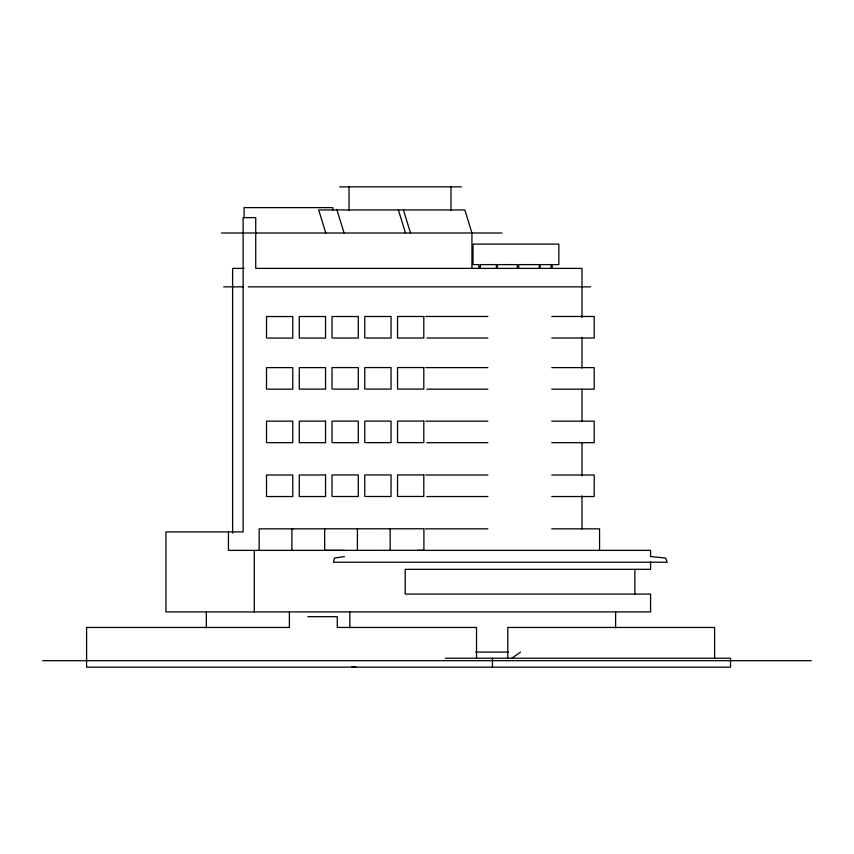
<?xml version="1.0" encoding="UTF-8"?>
<svg xmlns="http://www.w3.org/2000/svg" width="854" height="854" viewBox="0 0 854 854"><rect width="100%" height="100%" fill="white"/><g stroke="black" fill="none" stroke-linecap="round" stroke-linejoin="round"><path stroke-width="1.28" d="M511.866 658.22L520.513 652.072M344.397 556.53L334.469 558.068L333.487 562.231L667.177 562.231L665.682 558.068L650.577 556.53L650.577 550.382L417.787 550.382M339.721 186.855L461.352 186.855M221.464 233.003L501.981 233.003M244.159 268.391L232.608 268.391L232.608 533.077M223.673 286.848L243.112 286.848M248.268 286.848L590.754 286.848M425.73 316.46L487.901 316.46M551.759 316.46L594.203 316.46L594.203 338.003L551.759 338.003M267.676 338.077L292.783 338.077L292.783 316.546L266.512 316.546L266.512 338.077M333.177 338.045L358.296 338.045L358.296 316.514L332.025 316.514L332.025 338.045M365.939 338.035L391.047 338.035L391.047 316.492L364.775 316.492L364.775 338.035M426.883 338.003L487.901 338.003M425.73 367.615L487.901 367.615M551.759 367.615L594.203 367.615L594.203 389.157L551.759 389.157M267.676 389.157L292.783 389.157L292.783 367.615L266.512 367.615L266.512 389.157M333.177 389.125L358.296 389.125L358.296 367.583L332.025 367.583L332.025 389.125M365.939 389.104L391.047 389.104L391.047 367.572L364.775 367.572L364.775 389.104M426.883 389.157L487.901 389.157M425.73 421.15L487.901 421.15M551.759 421.15L594.203 421.15L594.203 442.692L551.759 442.692M267.676 442.692L292.783 442.692L292.783 421.15L266.512 421.15L266.512 442.692M333.177 442.66L358.296 442.66L358.296 421.118L332.025 421.118L332.025 442.66M365.939 442.65L391.047 442.65L391.047 421.107L364.775 421.107L364.775 442.65M426.883 442.692L487.901 442.692M425.73 474.995L487.901 474.995M551.759 474.995L594.203 474.995L594.203 496.537L551.759 496.537M267.676 496.537L292.783 496.537L292.783 474.995L266.512 474.995L266.512 496.537M333.177 496.505L358.296 496.505L358.296 474.963L332.025 474.963L332.025 496.505M365.939 496.494L391.047 496.494L391.047 474.952L364.775 474.952L364.775 496.494M426.883 496.537L487.901 496.537M292.89 528.839L259.146 528.839L259.146 550.382M425.271 528.839L487.901 528.839M551.759 528.839L599.561 528.839L599.561 550.382M344.397 550.382L228.445 550.382L228.445 531.925M307.835 616.684L337.277 616.684L337.277 627.455L476.532 627.455L476.532 658.22M475.678 652.072L508.226 652.072M445.265 658.22L730.533 658.22L730.533 667.145L86.596 667.145L86.596 627.455L289.378 627.455L289.378 611.923M42.7 660.686L811.3 660.686M352.051 666.622L355.947 667.145M403.419 209.935L410.528 233.003M398.38 209.935L405.49 233.003M336.978 209.935L344.087 233.003M325.78 233.003L318.681 209.935L464.822 209.935L471.931 233.003L471.931 268.466M714.617 658.22L714.617 627.455L507.799 627.455L507.799 658.22M650.577 561.654L650.577 569.33L405.212 569.33L405.212 594.074L650.577 594.074L650.577 611.923L165.954 611.923L165.954 531.925L243.112 531.925L243.112 217.621L255.73 217.621L255.73 268.391L582.001 268.391L582.001 317.464M634.874 569.33L634.874 594.074M615.617 611.923L615.617 627.797M582.001 337.426L582.001 368.042M582.001 389.339L582.001 421.278M582.001 442.575L582.001 475.849M582.001 495.811L582.001 529.085M552.143 268.391L552.143 264.612L558.858 264.612L558.858 244.084L473.02 244.084L473.02 264.612L478.902 264.612L478.902 268.391M551.108 268.391L551.108 264.612L540.08 264.612L540.08 268.391M539.248 268.391L539.248 264.612L518.72 264.612L518.72 268.391M517.343 268.391L517.343 264.612L497.455 264.612L497.455 268.391M496.387 268.391L496.387 264.612L480.343 264.612L480.343 268.391M492.448 658.22L492.448 667.145M450.987 186.855L450.987 210.586M390.161 528.786L390.161 550.318M357.41 528.797L357.41 550.339M349.852 611.923L349.852 627.797M349.03 186.855L349.03 210.586M332.879 210.159L332.879 207.618L244.095 207.618L244.095 217.77M324.659 528.807L324.659 550.35L423.904 550.318L423.904 528.786L291.897 528.829L291.897 550.371M254.3 550.382L254.3 611.923M206.337 611.923L206.337 627.797M325.545 316.524L299.274 316.524L299.274 338.067L325.545 338.067L325.545 316.524M423.808 316.482L397.537 316.482L397.537 338.013L423.808 338.013L423.808 316.482M325.545 367.604L299.274 367.604L299.274 389.136L325.545 389.136L325.545 367.604M423.808 367.551L397.537 367.551L397.537 389.093L423.808 389.093L423.808 367.551M325.545 421.139L299.274 421.139L299.274 442.682L325.545 442.682L325.545 421.139M423.808 421.097L397.537 421.097L397.537 442.628L423.808 442.628L423.808 421.097M325.545 474.984L299.274 474.984L299.274 496.526L325.545 496.526L325.545 474.984M423.808 474.941L397.537 474.941L397.537 496.473L423.808 496.473L423.808 474.941"/></g></svg>
